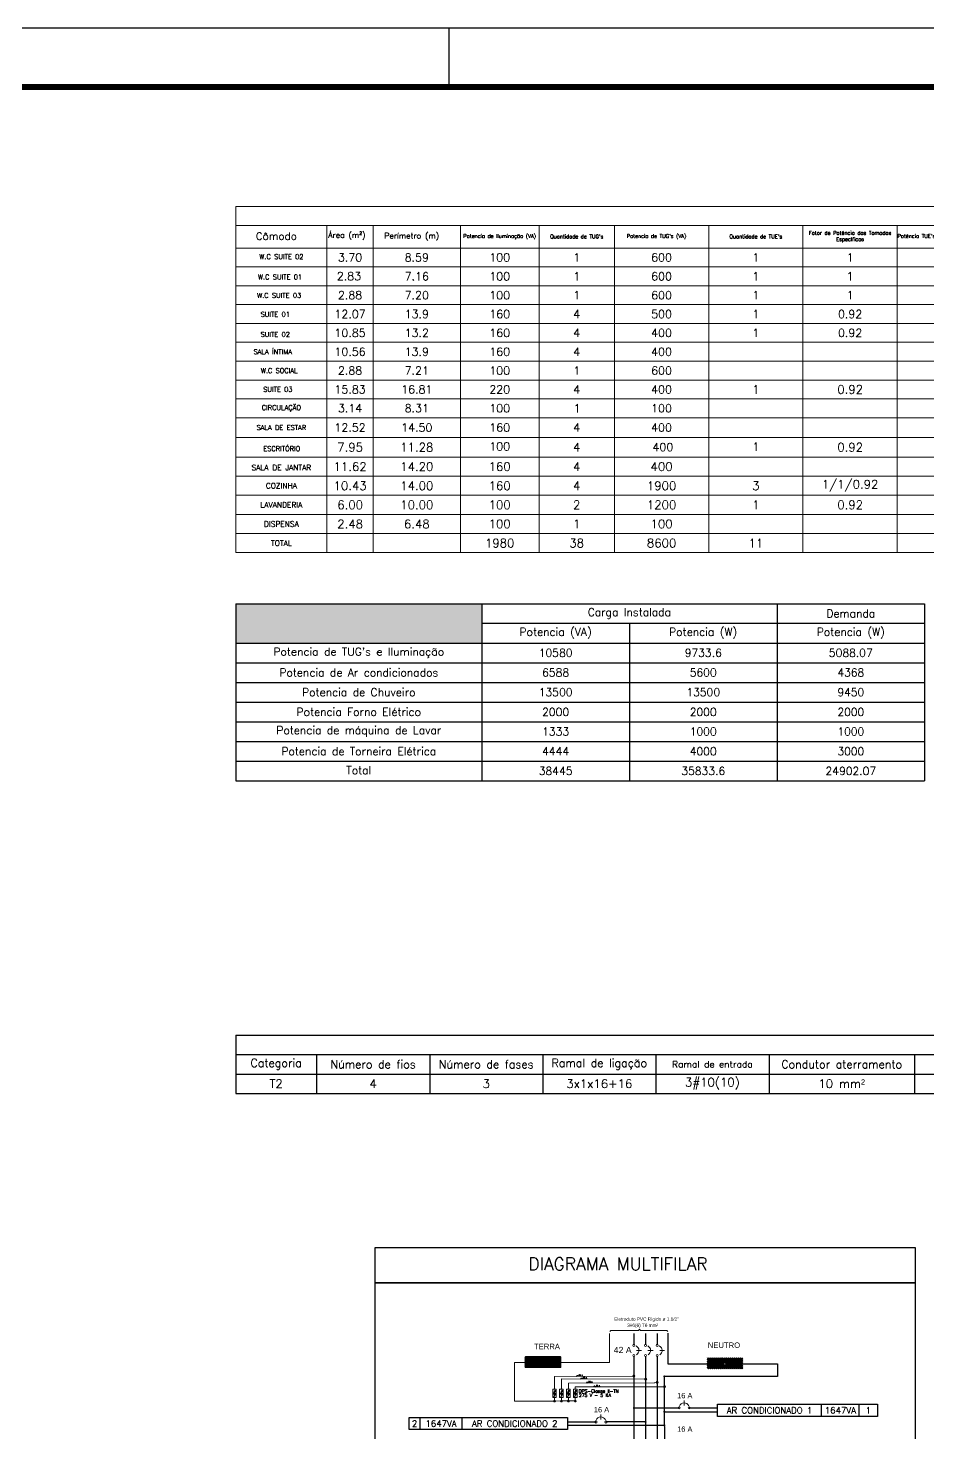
# Model space of a CAD drawing. Header units: metres. Extents: x 2012 to 4043, y 2396 to 4846.
# Drawn here: x 2066.09 to 2079.74, y 2412.63 to 2433.94 of the extents above; entities that cross this region are included whole.
import ezdxf

# ---------------------------------------------------------------- set-up
doc = ezdxf.new("R2010")
doc.units = ezdxf.units.M
doc.linetypes.add('CONTORNO_QUADRO_T', pattern=[0.35, 0.2, -0.15])
for name, color, linetype in [('ARQ-FOLHA', 7, 'Continuous'), ('ELE-TEXTO04', 4, 'CONTORNO_QUADRO_T'), ('PDF3_COTA', 7, 'Continuous'), ('PDF3_DI-Barramento Fase 1', 6, 'Continuous'), ('PDF3_DI-Barramento Fase 2', 6, 'Continuous'), ('PDF3_DI-Barramento Fase 3', 4, 'Continuous'), ('PDF3_DI-Disjuntor', 7, 'Continuous'), ('PDF3_DI-Textos do diagrama', 7, 'Continuous'), ('PDF3_DIAGRAMA', 7, 'Continuous'), ('PDF3_eletrodutos', 3, 'Continuous'), ('PDF3_Text', 7, 'Continuous'), ('VISTA FRONTAL', 7, 'Continuous')]:
    doc.layers.add(name, color=color, linetype=linetype)
doc.layers.add('LINE0.1', color=1, linetype='Continuous', lineweight=0)
doc.layers.add('PDF3_DI-Linhas do diagrama', color=7, linetype='Continuous', true_color=0xdcdcdc)
doc.styles.add('N', font='romand.shx', dxfattribs={"height": 0.13})
doc.styles.add('PDF Arial', font='arial.ttf')
doc.styles.get("Standard").update_dxf_attribs({"font": 'arial.ttf'})

# ---------------------------------------------------------------- blocks, each defined once
blk = doc.blocks.new('FOLHA A2')
at = {"layer": 'ARQ-FOLHA'}
for p, q in [((594, 0), (0, 0)), ((224, -10), (224, 0))]:
    blk.add_line(p, q, dxfattribs=at)
at = {"layer": 'ARQ-FOLHA', "const_width": 1}
blk.add_lwpolyline([(25, -410), (584, -410), (584, -10), (25, -10), (25, -410)], dxfattribs=at)

msp = doc.modelspace()

# ---------------------------------------------------------------- hatches: boundary and pattern name
at = {"true_color": 0x000000}
h = msp.add_hatch(color=18, dxfattribs=at)
h.dxf.hatch_style = 1
h.paths.add_polyline_path([(2072.968, 2424.614), (2072.968, 2425.211), (2069.236, 2425.211), (2069.236, 2424.614)])

# ---------------------------------------------------------------- linework, layer by layer
for p, q in [((2069.236, 2425.211), (2079.686, 2425.211)), ((2069.236, 2425.211), (2069.236, 2422.524)), ((2072.968, 2425.211), (2072.968, 2422.524)), ((2077.447, 2425.211), (2077.447, 2422.524)), ((2079.686, 2425.211), (2079.686, 2422.524)), ((2072.968, 2424.913), (2079.686, 2424.913)), ((2075.207, 2424.913), (2075.207, 2422.524)), ((2069.236, 2424.614), (2079.686, 2424.614)), ((2069.236, 2424.316), (2079.686, 2424.316)), ((2069.236, 2424.017), (2079.686, 2424.017)), ((2069.236, 2423.718), (2079.686, 2423.718)), ((2069.236, 2423.42), (2079.686, 2423.42)), ((2069.236, 2423.121), (2079.686, 2423.121)), ((2069.236, 2422.823), (2079.686, 2422.823)), ((2069.236, 2422.524), (2079.686, 2422.524)), ((2069.236, 2418.664), (2092.521, 2418.664)), ((2069.236, 2418.664), (2069.236, 2417.782)), ((2069.236, 2418.37), (2092.521, 2418.37)), ((2070.462, 2418.37), (2070.462, 2417.782)), ((2072.178, 2418.37), (2072.178, 2417.782)), ((2073.893, 2418.37), (2073.893, 2417.782)), ((2075.609, 2418.37), (2075.609, 2417.782)), ((2077.325, 2418.37), (2077.325, 2417.782)), ((2079.531, 2418.37), (2079.531, 2417.782)), ((2069.236, 2418.076), (2092.521, 2418.076)), ((2069.236, 2417.782), (2092.521, 2417.782))]:
    msp.add_line(p, q)
at = {"layer": 'LINE0.1', "color": 7, "linetype": 'Continuous'}
for p, q in [((2069.236, 2431.236), (2095.191, 2431.236)), ((2069.236, 2431.236), (2069.236, 2425.985)), ((2069.236, 2430.95), (2095.191, 2430.95)), ((2070.619, 2430.95), (2070.619, 2425.985)), ((2071.32, 2430.95), (2071.32, 2425.985)), ((2072.644, 2430.95), (2072.644, 2425.985)), ((2073.836, 2430.95), (2073.836, 2425.985)), ((2074.98, 2430.95), (2074.98, 2425.985)), ((2076.41, 2430.95), (2076.41, 2425.985)), ((2077.84, 2430.95), (2077.84, 2425.985)), ((2079.27, 2430.95), (2079.27, 2425.985)), ((2069.236, 2430.606), (2095.191, 2430.606)), ((2069.236, 2430.32), (2095.191, 2430.32)), ((2069.236, 2430.034), (2095.191, 2430.034)), ((2069.236, 2429.748), (2095.191, 2429.748)), ((2069.236, 2429.462), (2095.191, 2429.462)), ((2069.236, 2429.176), (2095.191, 2429.176)), ((2069.236, 2428.89), (2095.191, 2428.89)), ((2069.236, 2428.604), (2095.191, 2428.604)), ((2069.236, 2428.318), (2095.191, 2428.318)), ((2069.236, 2428.032), (2095.191, 2428.032)), ((2069.236, 2427.734), (2095.191, 2427.734)), ((2069.236, 2427.435), (2095.191, 2427.435)), ((2069.236, 2427.145), (2095.191, 2427.145)), ((2069.236, 2426.855), (2095.191, 2426.855)), ((2069.236, 2426.565), (2095.191, 2426.565)), ((2069.236, 2426.275), (2095.191, 2426.275)), ((2069.236, 2425.985), (2095.191, 2425.985))]:
    msp.add_line(p, q, dxfattribs=at)
at = {"layer": 'PDF3_COTA', "lineweight": 25}
for points in [[(2075.284, 2413.011), (2075.962, 2413.011)], [(2075.735, 2412.952), (2076.546, 2412.952)], [(2076.116, 2413.011), (2076.546, 2413.011)], [(2078.12, 2412.882), (2078.12, 2413.065)], [(2078.695, 2412.882), (2078.695, 2413.065)], [(2072.032, 2412.681), (2072.032, 2412.865)], [(2072.669, 2412.681), (2072.669, 2412.865)], [(2074.268, 2412.797), (2074.7, 2412.797)], [(2075.735, 2412.745), (2074.268, 2412.745)], [(2075.452, 2412.797), (2074.85, 2412.797)]]:
    msp.add_lwpolyline(points, dxfattribs=at)
for points in [[(2076.546, 2412.882), (2076.546, 2413.065), (2078.969, 2413.065), (2078.969, 2412.882), (2076.714, 2412.882)], [(2071.864, 2412.681), (2071.864, 2412.865), (2074.268, 2412.865), (2074.268, 2412.681)]]:
    msp.add_lwpolyline(points, close=True, dxfattribs=at)
at = {"layer": 'PDF3_DI-Barramento Fase 1', "lineweight": 30}
for points in [[(2075.276, 2414.139), (2075.276, 2413.973)], [(2075.452, 2414.139), (2075.452, 2413.973)], [(2075.628, 2414.139), (2075.628, 2413.973)], [(2075.276, 2413.79), (2075.276, 2408.867), (2075.276, 2408.468)]]:
    msp.add_lwpolyline(points, dxfattribs=at)
at = {"layer": 'PDF3_DI-Barramento Fase 2', "lineweight": 30}
msp.add_lwpolyline([(2075.452, 2413.79), (2075.452, 2408.867), (2075.452, 2408.472)], dxfattribs=at)
at = {"layer": 'PDF3_DI-Barramento Fase 3', "lineweight": 30}
for points in [[(2075.792, 2414.146), (2075.792, 2413.679), (2076.652, 2413.679)], [(2076.663, 2413.679), (2077.454, 2413.681), (2077.454, 2413.489), (2075.827, 2413.489)], [(2076.239, 2413.489), (2075.737, 2413.489), (2075.739, 2411.973), (2075.739, 2408.867), (2075.739, 2408.487)]]:
    msp.add_lwpolyline(points, dxfattribs=at)
at = {"layer": 'PDF3_DI-Barramento Fase 3', "color": 6, "lineweight": 30}
msp.add_lwpolyline([(2075.628, 2413.79), (2075.628, 2408.867), (2075.628, 2408.485)], dxfattribs=at)
at = {"layer": 'PDF3_DI-Disjuntor', "transparency": 33554559}
for points in [[(2074.055, 2413.231), (2074.084, 2413.221), (2074.05, 2413.221)], [(2074.071, 2413.274), (2074.068, 2413.231), (2074.055, 2413.231)], [(2074.09, 2413.231), (2074.055, 2413.231), (2074.084, 2413.221)], [(2074.074, 2413.221), (2074.084, 2413.221), (2074.059, 2413.181)], [(2074.089, 2413.274), (2074.071, 2413.274), (2074.068, 2413.231)], [(2074.074, 2413.28), (2074.089, 2413.274), (2074.071, 2413.274)], [(2074.159, 2413.231), (2074.19, 2413.221), (2074.156, 2413.221)], [(2074.177, 2413.274), (2074.174, 2413.231), (2074.159, 2413.231)], [(2074.196, 2413.231), (2074.159, 2413.231), (2074.19, 2413.221)], [(2074.18, 2413.221), (2074.19, 2413.221), (2074.165, 2413.181)], [(2074.195, 2413.274), (2074.177, 2413.274), (2074.174, 2413.231)], [(2074.18, 2413.28), (2074.195, 2413.274), (2074.177, 2413.274)], [(2074.265, 2413.231), (2074.296, 2413.221), (2074.26, 2413.221)], [(2074.283, 2413.274), (2074.278, 2413.231), (2074.265, 2413.231)], [(2074.302, 2413.231), (2074.265, 2413.231), (2074.296, 2413.221)], [(2074.284, 2413.221), (2074.296, 2413.221), (2074.27, 2413.181)], [(2074.299, 2413.274), (2074.283, 2413.274), (2074.278, 2413.231)], [(2074.284, 2413.28), (2074.299, 2413.274), (2074.283, 2413.274)], [(2074.371, 2413.231), (2074.4, 2413.221), (2074.366, 2413.221)], [(2074.387, 2413.274), (2074.384, 2413.231), (2074.371, 2413.231)], [(2074.407, 2413.231), (2074.371, 2413.231), (2074.4, 2413.221)], [(2074.39, 2413.221), (2074.4, 2413.221), (2074.376, 2413.181)], [(2074.405, 2413.274), (2074.387, 2413.274), (2074.384, 2413.231)], [(2074.39, 2413.28), (2074.405, 2413.274), (2074.387, 2413.274)]]:
    msp.add_solid(points, dxfattribs=at)
at = {"layer": 'PDF3_DI-Linhas do diagrama', "lineweight": 20}
for centre in [(2075.276, 2413.494), (2075.454, 2413.447), (2075.63, 2413.398), (2075.739, 2413.333)]:
    msp.add_circle(centre, 0.0155, dxfattribs=at)
at = {"layer": 'PDF3_DI-Linhas do diagrama', "transparency": 33554559}
for points in [[(2075.266, 2413.502), (2075.276, 2413.494), (2075.263, 2413.494)], [(2075.263, 2413.494), (2075.266, 2413.485), (2075.276, 2413.494)], [(2075.276, 2413.507), (2075.266, 2413.502), (2075.276, 2413.494)], [(2075.266, 2413.485), (2075.276, 2413.494), (2075.276, 2413.481)], [(2075.276, 2413.494), (2075.284, 2413.502), (2075.276, 2413.507)], [(2075.289, 2413.494), (2075.276, 2413.494), (2075.284, 2413.502)], [(2075.276, 2413.494), (2075.276, 2413.481), (2075.284, 2413.485)], [(2075.284, 2413.485), (2075.289, 2413.494), (2075.276, 2413.494)], [(2075.442, 2413.454), (2075.452, 2413.446), (2075.439, 2413.446)], [(2075.439, 2413.446), (2075.442, 2413.437), (2075.452, 2413.446)], [(2075.452, 2413.458), (2075.442, 2413.454), (2075.452, 2413.446)], [(2075.442, 2413.437), (2075.452, 2413.446), (2075.452, 2413.433)], [(2075.452, 2413.446), (2075.46, 2413.454), (2075.452, 2413.458)], [(2075.463, 2413.446), (2075.452, 2413.446), (2075.46, 2413.454)], [(2075.452, 2413.446), (2075.452, 2413.433), (2075.46, 2413.437)], [(2075.46, 2413.437), (2075.463, 2413.446), (2075.452, 2413.446)], [(2075.621, 2413.407), (2075.631, 2413.399), (2075.618, 2413.399)], [(2075.618, 2413.399), (2075.621, 2413.389), (2075.631, 2413.399)], [(2075.631, 2413.41), (2075.621, 2413.407), (2075.631, 2413.399)], [(2075.621, 2413.389), (2075.631, 2413.399), (2075.631, 2413.386)], [(2075.631, 2413.399), (2075.639, 2413.407), (2075.631, 2413.41)], [(2075.642, 2413.399), (2075.631, 2413.399), (2075.639, 2413.407)], [(2075.631, 2413.399), (2075.631, 2413.386), (2075.639, 2413.389)], [(2075.639, 2413.389), (2075.642, 2413.399), (2075.631, 2413.399)], [(2075.73, 2413.342), (2075.74, 2413.332), (2075.727, 2413.332)], [(2075.727, 2413.332), (2075.73, 2413.324), (2075.74, 2413.332)], [(2075.74, 2413.345), (2075.73, 2413.342), (2075.74, 2413.332)], [(2075.73, 2413.324), (2075.74, 2413.332), (2075.74, 2413.319)], [(2075.74, 2413.332), (2075.748, 2413.342), (2075.74, 2413.345)], [(2075.752, 2413.332), (2075.74, 2413.332), (2075.748, 2413.342)], [(2075.74, 2413.332), (2075.74, 2413.319), (2075.748, 2413.324)], [(2075.748, 2413.324), (2075.752, 2413.332), (2075.74, 2413.332)], [(2075.276, 2413.011), (2075.263, 2413.018), (2075.261, 2413.011)], [(2075.261, 2413.011), (2075.263, 2413.003), (2075.276, 2413.011)], [(2075.267, 2413.024), (2075.276, 2413.011), (2075.263, 2413.018)], [(2075.263, 2413.003), (2075.276, 2413.011), (2075.267, 2412.996)], [(2075.276, 2413.026), (2075.267, 2413.024), (2075.276, 2413.011)], [(2075.276, 2413.011), (2075.267, 2412.996), (2075.276, 2412.995)], [(2075.276, 2413.011), (2075.284, 2413.024), (2075.276, 2413.026)], [(2075.289, 2413.018), (2075.276, 2413.011), (2075.284, 2413.024)], [(2075.29, 2413.011), (2075.289, 2413.018), (2075.276, 2413.011)], [(2075.276, 2412.995), (2075.284, 2412.996), (2075.276, 2413.011)], [(2075.284, 2412.996), (2075.276, 2413.011), (2075.289, 2413.003)], [(2075.276, 2413.011), (2075.289, 2413.003), (2075.29, 2413.011)], [(2075.737, 2412.952), (2075.724, 2412.961), (2075.722, 2412.952)], [(2075.722, 2412.952), (2075.724, 2412.944), (2075.737, 2412.952)], [(2075.73, 2412.965), (2075.737, 2412.952), (2075.724, 2412.961)], [(2075.724, 2412.944), (2075.737, 2412.952), (2075.73, 2412.939)], [(2075.737, 2412.967), (2075.73, 2412.965), (2075.737, 2412.952)], [(2075.737, 2412.952), (2075.73, 2412.939), (2075.737, 2412.938)], [(2075.737, 2412.952), (2075.745, 2412.965), (2075.737, 2412.967)], [(2075.752, 2412.961), (2075.737, 2412.952), (2075.745, 2412.965)], [(2075.753, 2412.952), (2075.752, 2412.961), (2075.737, 2412.952)], [(2075.737, 2412.938), (2075.745, 2412.939), (2075.737, 2412.952)], [(2075.745, 2412.939), (2075.737, 2412.952), (2075.752, 2412.944)], [(2075.737, 2412.952), (2075.752, 2412.944), (2075.753, 2412.952)], [(2075.452, 2412.797), (2075.439, 2412.806), (2075.437, 2412.797)], [(2075.437, 2412.797), (2075.439, 2412.789), (2075.452, 2412.797)], [(2075.445, 2412.811), (2075.452, 2412.797), (2075.439, 2412.806)], [(2075.439, 2412.789), (2075.452, 2412.797), (2075.445, 2412.784)], [(2075.452, 2412.812), (2075.445, 2412.811), (2075.452, 2412.797)], [(2075.452, 2412.797), (2075.445, 2412.784), (2075.452, 2412.783)], [(2075.452, 2412.797), (2075.46, 2412.811), (2075.452, 2412.812)], [(2075.465, 2412.806), (2075.452, 2412.797), (2075.46, 2412.811)], [(2075.468, 2412.797), (2075.465, 2412.806), (2075.452, 2412.797)], [(2075.452, 2412.783), (2075.46, 2412.784), (2075.452, 2412.797)], [(2075.46, 2412.784), (2075.452, 2412.797), (2075.465, 2412.789)], [(2075.452, 2412.797), (2075.465, 2412.789), (2075.468, 2412.797)], [(2075.739, 2412.745), (2075.726, 2412.753), (2075.724, 2412.745)], [(2075.724, 2412.745), (2075.726, 2412.737), (2075.739, 2412.745)], [(2075.73, 2412.758), (2075.739, 2412.745), (2075.726, 2412.753)], [(2075.726, 2412.737), (2075.739, 2412.745), (2075.73, 2412.732)], [(2075.739, 2412.76), (2075.73, 2412.758), (2075.739, 2412.745)], [(2075.739, 2412.745), (2075.73, 2412.732), (2075.739, 2412.731)], [(2075.739, 2412.745), (2075.747, 2412.758), (2075.739, 2412.76)], [(2075.752, 2412.753), (2075.739, 2412.745), (2075.747, 2412.758)], [(2075.753, 2412.745), (2075.752, 2412.753), (2075.739, 2412.745)], [(2075.739, 2412.731), (2075.747, 2412.732), (2075.739, 2412.745)], [(2075.747, 2412.732), (2075.739, 2412.745), (2075.752, 2412.737)], [(2075.739, 2412.745), (2075.752, 2412.737), (2075.753, 2412.745)]]:
    msp.add_solid(points, dxfattribs=at)
at = {"layer": 'PDF3_DI-Textos do diagrama', "lineweight": 20}
msp.add_lwpolyline([(2074.912, 2414.17), (2074.928, 2414.186), (2075.346, 2414.186), (2075.36, 2414.203), (2075.377, 2414.186), (2075.773, 2414.186), (2075.789, 2414.17)], dxfattribs=at)
for points in [[(2074.089, 2413.274), (2074.068, 2413.231), (2074.09, 2413.231), (2074.059, 2413.181), (2074.074, 2413.221), (2074.05, 2413.221), (2074.074, 2413.28)], [(2074.195, 2413.274), (2074.174, 2413.231), (2074.196, 2413.231), (2074.165, 2413.181), (2074.18, 2413.221), (2074.156, 2413.221), (2074.18, 2413.28)], [(2074.299, 2413.274), (2074.278, 2413.231), (2074.302, 2413.231), (2074.27, 2413.181), (2074.284, 2413.221), (2074.26, 2413.221), (2074.284, 2413.28)], [(2074.405, 2413.274), (2074.384, 2413.231), (2074.407, 2413.231), (2074.376, 2413.181), (2074.39, 2413.221), (2074.366, 2413.221), (2074.39, 2413.28)]]:
    msp.add_lwpolyline(points, close=True, dxfattribs=at)
at = {"layer": 'PDF3_DIAGRAMA', "color": 1, "lineweight": 5}
for points in [[(2075.313, 2413.882), (2075.39, 2413.882)], [(2075.489, 2413.882), (2075.566, 2413.882)], [(2075.667, 2413.882), (2075.742, 2413.882)], [(2074.418, 2413.496), (2074.418, 2413.508)], [(2074.479, 2413.456), (2074.479, 2413.468)], [(2074.569, 2413.394), (2074.569, 2413.406)], [(2074.679, 2413.336), (2074.679, 2413.348)], [(2076.037, 2413.048), (2076.037, 2413.124)], [(2074.774, 2412.834), (2074.774, 2412.911)]]:
    msp.add_lwpolyline(points, dxfattribs=at)
at = {"layer": 'PDF3_DIAGRAMA', "lineweight": 5}
for points in [[(2075.29, 2413.494), (2074.071, 2413.489), (2074.071, 2413.293)], [(2075.465, 2413.445), (2074.177, 2413.45), (2074.177, 2413.293)], [(2075.592, 2413.393), (2074.281, 2413.388), (2074.281, 2413.293)], [(2075.737, 2413.329), (2074.387, 2413.329), (2074.387, 2413.293)], [(2075.585, 2413.393), (2075.638, 2413.394)]]:
    msp.add_lwpolyline(points, dxfattribs=at)
at = {"layer": 'PDF3_DIAGRAMA', "color": 1, "lineweight": 5}
for points in [[(2074.045, 2413.293), (2074.097, 2413.293), (2074.097, 2413.168), (2074.045, 2413.168)], [(2074.149, 2413.293), (2074.203, 2413.293), (2074.203, 2413.168), (2074.149, 2413.168)], [(2074.255, 2413.293), (2074.307, 2413.293), (2074.307, 2413.168), (2074.255, 2413.168)], [(2074.361, 2413.293), (2074.413, 2413.293), (2074.413, 2413.168), (2074.361, 2413.168)]]:
    msp.add_lwpolyline(points, close=True, dxfattribs=at)
for centre, radius in [((2075.276, 2413.959), 0.0155), ((2075.453, 2413.959), 0.0155), ((2075.629, 2413.959), 0.0155), ((2075.276, 2413.806), 0.0155), ((2075.453, 2413.806), 0.0155), ((2075.629, 2413.806), 0.0155), ((2074.406, 2413.49), 0.00241), ((2074.43, 2413.49), 0.00241), ((2074.467, 2413.451), 0.00241), ((2074.491, 2413.451), 0.00241), ((2074.557, 2413.389), 0.00241), ((2074.581, 2413.389), 0.00241), ((2074.667, 2413.33), 0.00241), ((2074.691, 2413.33), 0.00241), ((2075.963, 2413.011), 0.0155), ((2076.114, 2413.011), 0.0155), ((2074.7, 2412.797), 0.0155), ((2074.852, 2412.797), 0.0155)]:
    msp.add_circle(centre, radius, dxfattribs=at)
for centre, radius, start, end in [((2075.276, 2413.882), 0.0758, 299.9965, 65.001), ((2075.453, 2413.882), 0.0758, 299.9965, 65.001), ((2075.629, 2413.882), 0.0758, 299.9965, 65.001), ((2074.418, 2413.49), 0.0118, 29.9965, 155.001), ((2074.479, 2413.451), 0.0118, 29.9965, 155.001), ((2074.569, 2413.389), 0.0118, 29.9965, 155.001), ((2074.679, 2413.33), 0.0118, 29.9965, 155.001), ((2076.038, 2413.011), 0.0758, 24.9999, 159.9994), ((2074.775, 2412.797), 0.0758, 24.9999, 159.9994)]:
    msp.add_arc(centre, radius, start, end, dxfattribs=at)
at = {"layer": 'PDF3_eletrodutos', "lineweight": 9}
for points in [[(2073.895, 2413.697), (2074.907, 2413.697), (2074.907, 2414.139)], [(2073.623, 2413.769), (2073.642, 2413.787)], [(2073.623, 2413.738), (2073.671, 2413.787)], [(2073.623, 2413.709), (2073.701, 2413.787)], [(2073.623, 2413.679), (2073.732, 2413.787)], [(2073.623, 2413.648), (2073.761, 2413.787)], [(2073.623, 2413.759), (2073.652, 2413.787)], [(2073.623, 2413.728), (2073.681, 2413.787)], [(2073.623, 2413.699), (2073.711, 2413.787)], [(2073.623, 2413.67), (2073.742, 2413.787)], [(2073.623, 2413.639), (2073.771, 2413.787)], [(2073.627, 2413.622), (2073.79, 2413.787)], [(2073.636, 2413.622), (2073.8, 2413.787)], [(2073.655, 2413.622), (2073.821, 2413.787)], [(2073.665, 2413.622), (2073.831, 2413.787)], [(2073.685, 2413.622), (2073.851, 2413.787)], [(2073.696, 2413.622), (2073.861, 2413.787)], [(2073.715, 2413.622), (2073.88, 2413.787)], [(2073.725, 2413.622), (2073.89, 2413.787)], [(2073.745, 2413.622), (2073.911, 2413.787)], [(2073.755, 2413.622), (2073.921, 2413.787)], [(2073.774, 2413.622), (2073.94, 2413.787)], [(2073.784, 2413.622), (2073.95, 2413.787)], [(2073.834, 2413.622), (2073.909, 2413.697), (2074.001, 2413.787)], [(2073.844, 2413.622), (2073.919, 2413.697), (2074.011, 2413.787)], [(2073.864, 2413.622), (2073.939, 2413.697), (2074.03, 2413.787)], [(2073.874, 2413.622), (2073.95, 2413.697), (2074.04, 2413.787)], [(2073.888, 2413.706), (2073.97, 2413.787)], [(2073.895, 2413.622), (2073.97, 2413.697), (2074.059, 2413.787)], [(2073.9, 2413.706), (2073.98, 2413.787)], [(2073.905, 2413.622), (2073.98, 2413.697), (2074.069, 2413.787)], [(2073.924, 2413.622), (2073.999, 2413.697), (2074.089, 2413.787)], [(2073.934, 2413.622), (2074.009, 2413.697), (2074.1, 2413.787)], [(2073.954, 2413.622), (2074.028, 2413.697), (2074.12, 2413.787)], [(2073.963, 2413.622), (2074.04, 2413.697), (2074.13, 2413.787)], [(2073.984, 2413.622), (2074.059, 2413.697), (2074.149, 2413.787)], [(2073.994, 2413.622), (2074.069, 2413.697), (2074.159, 2413.787)], [(2074.014, 2413.622), (2074.089, 2413.697), (2074.165, 2413.772)], [(2074.024, 2413.622), (2074.099, 2413.697), (2074.165, 2413.763)], [(2074.043, 2413.622), (2074.118, 2413.697), (2074.165, 2413.743)], [(2074.053, 2413.622), (2074.128, 2413.697), (2074.165, 2413.733)], [(2073.885, 2413.697), (2073.463, 2413.697), (2073.463, 2413.114), (2074.09, 2413.114)], [(2073.805, 2413.622), (2073.887, 2413.704)], [(2073.815, 2413.622), (2073.885, 2413.693)], [(2074.074, 2413.622), (2074.149, 2413.697), (2074.165, 2413.714)], [(2074.084, 2413.622), (2074.159, 2413.697), (2074.165, 2413.704)], [(2074.103, 2413.622), (2074.165, 2413.683)], [(2074.113, 2413.622), (2074.165, 2413.673)], [(2074.133, 2413.622), (2074.165, 2413.653)], [(2074.143, 2413.622), (2074.165, 2413.644)], [(2074.071, 2413.168), (2074.071, 2413.114)], [(2074.081, 2413.112), (2074.172, 2413.117), (2074.39, 2413.117)], [(2074.177, 2413.168), (2074.177, 2413.114)], [(2074.281, 2413.168), (2074.281, 2413.114)], [(2074.387, 2413.168), (2074.387, 2413.114)]]:
    msp.add_lwpolyline(points, dxfattribs=at)
for points in [[(2073.634, 2413.789), (2073.632, 2413.789), (2073.631, 2413.787), (2073.629, 2413.787), (2073.627, 2413.785), (2073.626, 2413.784), (2073.626, 2413.782), (2073.624, 2413.781), (2073.624, 2413.779), (2073.624, 2413.631), (2073.626, 2413.629), (2073.626, 2413.627), (2073.627, 2413.626), (2073.627, 2413.624), (2073.629, 2413.624), (2073.631, 2413.622), (2073.632, 2413.622), (2073.634, 2413.622), (2074.157, 2413.622), (2074.159, 2413.622), (2074.161, 2413.622), (2074.162, 2413.624), (2074.164, 2413.624), (2074.164, 2413.626), (2074.165, 2413.627), (2074.165, 2413.629), (2074.167, 2413.631), (2074.167, 2413.779), (2074.165, 2413.781), (2074.165, 2413.782), (2074.165, 2413.784), (2074.164, 2413.785), (2074.162, 2413.787), (2074.161, 2413.787), (2074.159, 2413.789), (2074.157, 2413.789)], [(2074.084, 2413.114), (2074.084, 2413.112), (2074.082, 2413.109), (2074.081, 2413.107), (2074.081, 2413.106), (2074.077, 2413.104), (2074.076, 2413.102), (2074.074, 2413.102), (2074.071, 2413.101), (2074.069, 2413.102), (2074.066, 2413.102), (2074.064, 2413.102), (2074.063, 2413.104), (2074.061, 2413.106), (2074.059, 2413.109), (2074.059, 2413.111), (2074.058, 2413.112), (2074.058, 2413.115), (2074.059, 2413.117), (2074.059, 2413.12), (2074.061, 2413.122), (2074.063, 2413.124), (2074.064, 2413.125), (2074.066, 2413.127), (2074.069, 2413.127), (2074.071, 2413.127), (2074.074, 2413.127), (2074.076, 2413.125), (2074.077, 2413.125), (2074.081, 2413.124), (2074.081, 2413.12), (2074.082, 2413.119), (2074.084, 2413.117), (2074.084, 2413.114), (2074.084, 2413.117), (2074.082, 2413.119), (2074.081, 2413.12), (2074.081, 2413.124), (2074.077, 2413.125), (2074.076, 2413.125), (2074.074, 2413.127), (2074.071, 2413.127), (2074.069, 2413.127), (2074.066, 2413.127), (2074.064, 2413.125), (2074.063, 2413.124), (2074.061, 2413.122), (2074.059, 2413.12), (2074.059, 2413.117), (2074.058, 2413.115), (2074.058, 2413.112), (2074.059, 2413.111), (2074.059, 2413.109), (2074.061, 2413.106), (2074.063, 2413.104), (2074.064, 2413.102), (2074.066, 2413.102), (2074.069, 2413.102), (2074.071, 2413.101), (2074.074, 2413.102), (2074.076, 2413.102), (2074.077, 2413.104), (2074.081, 2413.106), (2074.081, 2413.107), (2074.082, 2413.109), (2074.084, 2413.112)], [(2074.188, 2413.114), (2074.188, 2413.112), (2074.188, 2413.109), (2074.187, 2413.107), (2074.185, 2413.106), (2074.183, 2413.104), (2074.182, 2413.102), (2074.178, 2413.102), (2074.177, 2413.101), (2074.175, 2413.102), (2074.172, 2413.102), (2074.17, 2413.102), (2074.169, 2413.104), (2074.167, 2413.106), (2074.165, 2413.109), (2074.164, 2413.111), (2074.164, 2413.112), (2074.164, 2413.115), (2074.164, 2413.117), (2074.165, 2413.12), (2074.167, 2413.122), (2074.169, 2413.124), (2074.17, 2413.125), (2074.172, 2413.127), (2074.175, 2413.127), (2074.177, 2413.127), (2074.178, 2413.127), (2074.182, 2413.125), (2074.183, 2413.125), (2074.185, 2413.124), (2074.187, 2413.12), (2074.188, 2413.119), (2074.188, 2413.117), (2074.188, 2413.114), (2074.188, 2413.117), (2074.188, 2413.119), (2074.187, 2413.12), (2074.185, 2413.124), (2074.183, 2413.125), (2074.182, 2413.125), (2074.178, 2413.127), (2074.177, 2413.127), (2074.175, 2413.127), (2074.172, 2413.127), (2074.17, 2413.125), (2074.169, 2413.124), (2074.167, 2413.122), (2074.165, 2413.12), (2074.164, 2413.117), (2074.164, 2413.115), (2074.164, 2413.112), (2074.164, 2413.111), (2074.165, 2413.109), (2074.167, 2413.106), (2074.169, 2413.104), (2074.17, 2413.102), (2074.172, 2413.102), (2074.175, 2413.102), (2074.177, 2413.101), (2074.178, 2413.102), (2074.182, 2413.102), (2074.183, 2413.104), (2074.185, 2413.106), (2074.187, 2413.107), (2074.188, 2413.109), (2074.188, 2413.112)], [(2074.294, 2413.114), (2074.294, 2413.112), (2074.293, 2413.109), (2074.293, 2413.107), (2074.291, 2413.106), (2074.289, 2413.104), (2074.286, 2413.102), (2074.284, 2413.102), (2074.283, 2413.101), (2074.28, 2413.102), (2074.278, 2413.102), (2074.275, 2413.102), (2074.273, 2413.104), (2074.271, 2413.106), (2074.27, 2413.109), (2074.27, 2413.111), (2074.27, 2413.112), (2074.27, 2413.115), (2074.27, 2413.117), (2074.27, 2413.12), (2074.271, 2413.122), (2074.273, 2413.124), (2074.275, 2413.125), (2074.278, 2413.127), (2074.28, 2413.127), (2074.283, 2413.127), (2074.284, 2413.127), (2074.286, 2413.125), (2074.289, 2413.125), (2074.291, 2413.124), (2074.293, 2413.12), (2074.293, 2413.119), (2074.294, 2413.117), (2074.294, 2413.114), (2074.294, 2413.117), (2074.293, 2413.119), (2074.293, 2413.12), (2074.291, 2413.124), (2074.289, 2413.125), (2074.286, 2413.125), (2074.284, 2413.127), (2074.283, 2413.127), (2074.28, 2413.127), (2074.278, 2413.127), (2074.275, 2413.125), (2074.273, 2413.124), (2074.271, 2413.122), (2074.27, 2413.12), (2074.27, 2413.117), (2074.27, 2413.115), (2074.27, 2413.112), (2074.27, 2413.111), (2074.27, 2413.109), (2074.271, 2413.106), (2074.273, 2413.104), (2074.275, 2413.102), (2074.278, 2413.102), (2074.28, 2413.102), (2074.283, 2413.101), (2074.284, 2413.102), (2074.286, 2413.102), (2074.289, 2413.104), (2074.291, 2413.106), (2074.293, 2413.107), (2074.293, 2413.109), (2074.294, 2413.112)], [(2074.4, 2413.114), (2074.4, 2413.112), (2074.399, 2413.109), (2074.397, 2413.107), (2074.397, 2413.106), (2074.394, 2413.104), (2074.392, 2413.102), (2074.39, 2413.102), (2074.387, 2413.101), (2074.386, 2413.102), (2074.382, 2413.102), (2074.381, 2413.102), (2074.379, 2413.104), (2074.377, 2413.106), (2074.376, 2413.109), (2074.374, 2413.111), (2074.374, 2413.112), (2074.374, 2413.115), (2074.374, 2413.117), (2074.376, 2413.12), (2074.377, 2413.122), (2074.379, 2413.124), (2074.381, 2413.125), (2074.382, 2413.127), (2074.386, 2413.127), (2074.387, 2413.127), (2074.39, 2413.127), (2074.392, 2413.125), (2074.394, 2413.125), (2074.397, 2413.124), (2074.397, 2413.12), (2074.399, 2413.119), (2074.4, 2413.117), (2074.4, 2413.114), (2074.4, 2413.117), (2074.399, 2413.119), (2074.397, 2413.12), (2074.397, 2413.124), (2074.394, 2413.125), (2074.392, 2413.125), (2074.39, 2413.127), (2074.387, 2413.127), (2074.386, 2413.127), (2074.382, 2413.127), (2074.381, 2413.125), (2074.379, 2413.124), (2074.377, 2413.122), (2074.376, 2413.12), (2074.374, 2413.117), (2074.374, 2413.115), (2074.374, 2413.112), (2074.374, 2413.111), (2074.376, 2413.109), (2074.377, 2413.106), (2074.379, 2413.104), (2074.381, 2413.102), (2074.382, 2413.102), (2074.386, 2413.102), (2074.387, 2413.101), (2074.39, 2413.102), (2074.392, 2413.102), (2074.394, 2413.104), (2074.397, 2413.106), (2074.397, 2413.107), (2074.399, 2413.109), (2074.4, 2413.112)]]:
    msp.add_lwpolyline(points, close=True, dxfattribs=at)
at = {"layer": 'PDF3_eletrodutos', "color": 4, "lineweight": 9}
for points in [[(2076.386, 2413.743), (2076.414, 2413.771)], [(2076.386, 2413.712), (2076.443, 2413.771)], [(2076.386, 2413.683), (2076.474, 2413.771)], [(2076.386, 2413.653), (2076.412, 2413.679), (2076.503, 2413.771)], [(2076.386, 2413.624), (2076.443, 2413.679), (2076.533, 2413.771)], [(2076.386, 2413.763), (2076.394, 2413.771)], [(2076.386, 2413.733), (2076.423, 2413.771)], [(2076.386, 2413.702), (2076.453, 2413.771)], [(2076.386, 2413.673), (2076.392, 2413.679), (2076.484, 2413.771)], [(2076.386, 2413.644), (2076.423, 2413.679), (2076.513, 2413.771)], [(2076.386, 2413.613), (2076.453, 2413.679), (2076.542, 2413.771)], [(2076.397, 2413.604), (2076.472, 2413.679), (2076.562, 2413.771)], [(2076.407, 2413.604), (2076.482, 2413.679), (2076.573, 2413.771)], [(2076.427, 2413.604), (2076.502, 2413.679), (2076.593, 2413.771)], [(2076.436, 2413.604), (2076.513, 2413.679), (2076.603, 2413.771)], [(2076.458, 2413.604), (2076.533, 2413.679), (2076.622, 2413.771)], [(2076.467, 2413.604), (2076.542, 2413.679), (2076.632, 2413.771)], [(2076.487, 2413.604), (2076.562, 2413.679), (2076.652, 2413.771)], [(2076.497, 2413.604), (2076.572, 2413.679), (2076.663, 2413.771)], [(2076.516, 2413.604), (2076.591, 2413.679), (2076.683, 2413.771)], [(2076.526, 2413.604), (2076.601, 2413.679), (2076.692, 2413.771)], [(2076.547, 2413.604), (2076.622, 2413.679), (2076.712, 2413.771)], [(2076.557, 2413.604), (2076.632, 2413.679), (2076.722, 2413.771)], [(2076.606, 2413.604), (2076.772, 2413.771)], [(2076.616, 2413.604), (2076.782, 2413.771)], [(2076.637, 2413.604), (2076.802, 2413.771)], [(2076.647, 2413.604), (2076.811, 2413.771)], [(2076.66, 2413.688), (2076.741, 2413.771)], [(2076.663, 2413.681), (2076.753, 2413.771)], [(2076.666, 2413.604), (2076.831, 2413.771)], [(2076.676, 2413.604), (2076.841, 2413.771)], [(2076.696, 2413.604), (2076.862, 2413.771)], [(2076.705, 2413.604), (2076.872, 2413.771)], [(2076.727, 2413.604), (2076.891, 2413.771)], [(2076.736, 2413.604), (2076.901, 2413.771)], [(2076.756, 2413.604), (2076.921, 2413.771)], [(2076.766, 2413.604), (2076.927, 2413.766)], [(2076.785, 2413.604), (2076.927, 2413.746)], [(2076.795, 2413.604), (2076.927, 2413.737)], [(2076.577, 2413.604), (2076.645, 2413.673)], [(2076.586, 2413.604), (2076.652, 2413.67)], [(2076.816, 2413.604), (2076.927, 2413.717)], [(2076.826, 2413.604), (2076.927, 2413.707)], [(2076.846, 2413.604), (2076.927, 2413.688)], [(2076.855, 2413.604), (2076.927, 2413.678)], [(2076.875, 2413.604), (2076.927, 2413.657)], [(2076.885, 2413.604), (2076.927, 2413.647)], [(2076.904, 2413.604), (2076.927, 2413.627)], [(2076.916, 2413.604), (2076.927, 2413.618)], [(2076.231, 2413.489), (2075.73, 2413.489), (2076.231, 2413.489)], [(2075.827, 2413.489), (2075.737, 2413.489), (2076.239, 2413.489), (2075.737, 2413.489)]]:
    msp.add_lwpolyline(points, dxfattribs=at)
at = {"layer": 'PDF3_eletrodutos', "color": 4, "transparency": 33554559}
for points in [[(2075.737, 2413.489), (2075.724, 2413.497), (2075.722, 2413.489)], [(2075.737, 2413.489), (2075.724, 2413.497), (2075.722, 2413.489)], [(2075.737, 2413.489), (2075.724, 2413.497), (2075.722, 2413.489)], [(2075.722, 2413.489), (2075.724, 2413.482), (2075.737, 2413.489)], [(2075.722, 2413.489), (2075.724, 2413.482), (2075.737, 2413.489)], [(2075.722, 2413.489), (2075.724, 2413.482), (2075.737, 2413.489)], [(2075.73, 2413.502), (2075.737, 2413.489), (2075.724, 2413.497)], [(2075.73, 2413.502), (2075.737, 2413.489), (2075.724, 2413.497)], [(2075.73, 2413.502), (2075.737, 2413.489), (2075.724, 2413.497)], [(2075.724, 2413.482), (2075.737, 2413.489), (2075.73, 2413.476)], [(2075.724, 2413.482), (2075.737, 2413.489), (2075.73, 2413.476)], [(2075.724, 2413.482), (2075.737, 2413.489), (2075.73, 2413.476)], [(2075.737, 2413.505), (2075.73, 2413.502), (2075.737, 2413.489)], [(2075.737, 2413.505), (2075.73, 2413.502), (2075.737, 2413.489)], [(2075.737, 2413.505), (2075.73, 2413.502), (2075.737, 2413.489)], [(2075.737, 2413.489), (2075.73, 2413.476), (2075.737, 2413.474)], [(2075.737, 2413.489), (2075.73, 2413.476), (2075.737, 2413.474)], [(2075.737, 2413.489), (2075.73, 2413.476), (2075.737, 2413.474)], [(2075.737, 2413.489), (2075.745, 2413.502), (2075.737, 2413.505)], [(2075.737, 2413.489), (2075.745, 2413.502), (2075.737, 2413.505)], [(2075.737, 2413.489), (2075.745, 2413.502), (2075.737, 2413.505)], [(2075.75, 2413.497), (2075.737, 2413.489), (2075.745, 2413.502)], [(2075.75, 2413.497), (2075.737, 2413.489), (2075.745, 2413.502)], [(2075.75, 2413.497), (2075.737, 2413.489), (2075.745, 2413.502)], [(2075.753, 2413.489), (2075.75, 2413.497), (2075.737, 2413.489)], [(2075.753, 2413.489), (2075.75, 2413.497), (2075.737, 2413.489)], [(2075.753, 2413.489), (2075.75, 2413.497), (2075.737, 2413.489)], [(2075.737, 2413.474), (2075.745, 2413.476), (2075.737, 2413.489)], [(2075.745, 2413.476), (2075.737, 2413.489), (2075.75, 2413.482)], [(2075.737, 2413.489), (2075.75, 2413.482), (2075.753, 2413.489)], [(2075.737, 2413.474), (2075.745, 2413.476), (2075.737, 2413.489)], [(2075.745, 2413.476), (2075.737, 2413.489), (2075.75, 2413.482)], [(2075.737, 2413.489), (2075.75, 2413.482), (2075.753, 2413.489)], [(2075.737, 2413.474), (2075.745, 2413.476), (2075.737, 2413.489)], [(2075.745, 2413.476), (2075.737, 2413.489), (2075.75, 2413.482)], [(2075.737, 2413.489), (2075.75, 2413.482), (2075.753, 2413.489)]]:
    msp.add_solid(points, dxfattribs=at)
at = {"layer": 'PDF3_eletrodutos', "transparency": 33554559}
for points in [[(2074.061, 2413.124), (2074.071, 2413.114), (2074.058, 2413.114)], [(2074.058, 2413.114), (2074.061, 2413.106), (2074.071, 2413.114)], [(2074.071, 2413.127), (2074.061, 2413.124), (2074.071, 2413.114)], [(2074.061, 2413.106), (2074.071, 2413.114), (2074.071, 2413.101)], [(2074.071, 2413.114), (2074.079, 2413.124), (2074.071, 2413.127)], [(2074.084, 2413.114), (2074.071, 2413.114), (2074.079, 2413.124)], [(2074.071, 2413.114), (2074.071, 2413.101), (2074.079, 2413.106)], [(2074.079, 2413.106), (2074.084, 2413.114), (2074.071, 2413.114)], [(2074.167, 2413.124), (2074.177, 2413.114), (2074.164, 2413.114)], [(2074.164, 2413.114), (2074.167, 2413.106), (2074.177, 2413.114)], [(2074.177, 2413.127), (2074.167, 2413.124), (2074.177, 2413.114)], [(2074.167, 2413.106), (2074.177, 2413.114), (2074.177, 2413.101)], [(2074.177, 2413.114), (2074.185, 2413.124), (2074.177, 2413.127)], [(2074.188, 2413.114), (2074.177, 2413.114), (2074.185, 2413.124)], [(2074.177, 2413.114), (2074.177, 2413.101), (2074.185, 2413.106)], [(2074.185, 2413.106), (2074.188, 2413.114), (2074.177, 2413.114)], [(2074.273, 2413.124), (2074.281, 2413.114), (2074.27, 2413.114)], [(2074.27, 2413.114), (2074.273, 2413.106), (2074.281, 2413.114)], [(2074.281, 2413.127), (2074.273, 2413.124), (2074.281, 2413.114)], [(2074.273, 2413.106), (2074.281, 2413.114), (2074.281, 2413.101)], [(2074.281, 2413.114), (2074.291, 2413.124), (2074.281, 2413.127)], [(2074.294, 2413.114), (2074.281, 2413.114), (2074.291, 2413.124)], [(2074.281, 2413.114), (2074.281, 2413.101), (2074.291, 2413.106)], [(2074.291, 2413.106), (2074.294, 2413.114), (2074.281, 2413.114)], [(2074.377, 2413.124), (2074.387, 2413.114), (2074.374, 2413.114)], [(2074.374, 2413.114), (2074.377, 2413.106), (2074.387, 2413.114)], [(2074.387, 2413.127), (2074.377, 2413.124), (2074.387, 2413.114)], [(2074.377, 2413.106), (2074.387, 2413.114), (2074.387, 2413.101)], [(2074.387, 2413.114), (2074.395, 2413.124), (2074.387, 2413.127)], [(2074.4, 2413.114), (2074.387, 2413.114), (2074.395, 2413.124)], [(2074.387, 2413.114), (2074.387, 2413.101), (2074.395, 2413.106)], [(2074.395, 2413.106), (2074.4, 2413.114), (2074.387, 2413.114)]]:
    msp.add_solid(points, dxfattribs=at)
at = {"layer": 'VISTA FRONTAL', "color": 0, "ltscale": 0.25}
for points in [[(2079.544, 2414.906), (2071.352, 2414.906), (2071.352, 2415.446), (2079.544, 2415.446)], [(2079.544, 2407.16), (2071.352, 2407.16), (2071.352, 2414.906), (2079.544, 2414.906)]]:
    msp.add_lwpolyline(points, close=True, dxfattribs=at)

# ---------------------------------------------------------------- block references
at = {"layer": 'ARQ-FOLHA', "xscale": 0.08944633452801547, "yscale": 0.08944633452801547, "zscale": 0.08944633452801547}
msp.add_blockref('FOLHA A2', (2052.436, 2433.943), dxfattribs=at)

# ---------------------------------------------------------------- texts
at = {"style": 'N'}
for s, width, gutter_width, insert, char_height, attachment_point in [("Quantidade de TUE's", 1.43023, 0.286, (2077.125, 2430.778), 0.05721, 5), ('Fator de Potência das Tomadas Específicas', 1.43023, 0.286, (2078.555, 2430.778), 0.05721, 5), ("Potência TUE's Ar condicionado (VA)", 1.43023, 0.286, (2079.986, 2430.778), 0.05721, 5), ('1', 1.43023, 0.286, (2077.125, 2430.463), 0.123, 5), ('\\A1;1', 1.43023, 0.286, (2078.555, 2430.463), 0.1226, 5), ('1', 1.43023, 0.65, (2077.125, 2430.177), 0.13, 5), ('1', 1.43023, 0.65, (2078.555, 2430.177), 0.13, 5), ('1', 1.43023, 0.286, (2077.125, 2429.891), 0.123, 5), ('1', 1.43023, 0.286, (2078.555, 2429.891), 0.123, 5), ('4', 1.14419, 0.572, (2074.408, 2429.605), 0.123, 5), ('500', 1.43023, 0.429, (2075.695, 2429.605), 0.1226, 5), ('1', 1.43023, 0.286, (2077.125, 2429.605), 0.123, 5), ('0.92', 1.43023, 0.286, (2078.555, 2429.605), 0.1226, 5), ('4', 1.14419, 0.429, (2074.408, 2429.319), 0.123, 5), ('400', 1.43023, 0.429, (2075.695, 2429.319), 0.1226, 5), ('1', 1.43023, 0.286, (2077.125, 2429.319), 0.123, 5), ('0.92', 1.43023, 0.286, (2078.555, 2429.319), 0.1226, 5), ('4', 1.14419, 0.429, (2074.408, 2429.033), 0.123, 5), ('400', 1.43023, 0.429, (2075.695, 2429.033), 0.1226, 5), ('1', 1.14419, 0.286, (2074.408, 2428.747), 0.123, 5), ('600', 1.43023, 0.286, (2075.695, 2428.747), 0.1226, 5), ('4', 1.14419, 0.286, (2074.408, 2428.461), 0.123, 5), ('400', 1.43023, 0.286, (2075.695, 2428.461), 0.1226, 5), ('1', 1.43023, 0.65, (2077.125, 2428.461), 0.13, 5), ('0.92', 1.43023, 0.65, (2078.555, 2428.461), 0.13, 5), ('1', 1.13367, 0.286, (2074.413, 2428.175), 0.123, 5), ('100', 1.43023, 0.286, (2075.695, 2428.175), 0.1226, 5), ('SALA DE ESTAR', 1.38274, 0.597, (2069.928, 2427.883), 0.07353, 5), ('12.52', 0.70129, 0.597, (2070.97, 2427.883), 0.1226, 5), ('14.50', 1.3232, 0.597, (2071.982, 2427.883), 0.1226, 5), ('160', 1.192, 0.597, (2073.24, 2427.883), 0.1226, 5), ('4', 1.14419, 0.597, (2074.408, 2427.883), 0.123, 5), ('400', 1.43023, 0.597, (2075.695, 2427.883), 0.1226, 5), ('ESCRITÓRIO', 1.38274, 0.746, (2069.934, 2427.562), 0.0735, 5), ('7.95', 0.70129, 1, (2070.97, 2427.584), 0.13, 5), ('11.28', 1.3232, 0.65, (2071.982, 2427.584), 0.13, 5), ('100', 1.192, 0.746, (2073.24, 2427.596), 0.1226, 5), ('4', 1.14419, 0.746, (2074.408, 2427.583), 0.123, 5), ('400', 1.43023, 0.746, (2075.715, 2427.586), 0.1226, 5), ('1', 1.43023, 0.746, (2077.125, 2427.593), 0.123, 5), ('0.92', 1.43023, 0.65, (2078.555, 2427.584), 0.13, 5), ('11.62', 0.70129, 0.65, (2070.97, 2427.29), 0.13, 5), ('14.20', 1.3232, 0.65, (2071.982, 2427.29), 0.13, 5), ('160', 1.192, 0.65, (2073.24, 2427.29), 0.13, 5), ('4', 1.14419, 0.65, (2074.408, 2427.29), 0.13, 5), ('400', 1.43023, 0.65, (2075.695, 2427.29), 0.13, 5), ('COZINHA', 1.38274, 0.413, (2069.928, 2427), 0.0826, 5), ('10.43', 0.70129, 0.65, (2070.97, 2427), 0.13, 5), ('14.00', 1.3232, 0.65, (2071.982, 2427), 0.13, 5), ('160', 1.192, 0.65, (2073.24, 2427), 0.13, 5), ('4', 1.14419, 0.65, (2074.408, 2427), 0.13, 5), ('1900', 1.43023, 0.65, (2075.695, 2427), 0.13, 5), ('3', 1.43023, 0.65, (2077.125, 2427), 0.13, 5), ('1/1/0.92', 1.43023, 0.65, (2078.555, 2427), 0.13, 5), ('LAVANDERIA', 1.38274, 0.413, (2069.928, 2426.71), 0.0826, 5), ('6.00', 0.70129, 0.65, (2070.97, 2426.71), 0.13, 5), ('10.00', 1.3232, 0.65, (2071.982, 2426.71), 0.13, 5), ('100', 1.192, 0.65, (2073.24, 2426.71), 0.13, 5), ('2', 1.14419, 0.65, (2074.408, 2426.71), 0.13, 5), ('1200', 1.43023, 0.65, (2075.695, 2426.71), 0.13, 5), ('1', 1.43023, 0.65, (2077.125, 2426.71), 0.13, 5), ('0.92', 1.43023, 0.65, (2078.555, 2426.71), 0.13, 5), ('DISPENSA', 1.38274, 0.413, (2069.928, 2426.42), 0.0826, 5), ('2.48', 0.70129, 0.65, (2070.97, 2426.42), 0.13, 5), ('6.48', 1.3232, 0.65, (2071.982, 2426.42), 0.13, 5), ('100', 1.192, 0.65, (2073.24, 2426.42), 0.13, 5), ('1', 1.14419, 0.65, (2074.408, 2426.42), 0.13, 5), ('100', 1.43023, 0.65, (2075.695, 2426.42), 0.13, 5), ('TOTAL', 1.38274, 0.413, (2069.928, 2426.13), 0.0826, 5), ('1980', 1.192, 0.65, (2073.24, 2426.13), 0.13, 5), ('38', 1.14419, 0.65, (2074.408, 2426.13), 0.13, 5), ('8600', 1.43023, 0.65, (2075.695, 2426.13), 0.13, 5), ('11', 1.43023, 0.65, (2077.125, 2426.13), 0.13, 5), ('Carga Instalada', 4.47828, 0.597, (2075.207, 2425.062), 0.11942, 5), ('Demanda', 2.23914, 0.597, (2078.566, 2425.062), 0.1194, 5), ('Potencia (VA)', 2.23914, 0.597, (2074.088, 2424.763), 0.11942, 5), ('Potencia (W)', 2.23914, 0.597, (2076.327, 2424.763), 0.11942, 5), ('Potencia (W)', 2.23914, 0.597, (2078.566, 2424.763), 0.11942, 5), ("Potencia de TUG's e Iluminação", 3.7319, 0.286, (2071.102, 2424.465), 0.11942, 5), ('10580', 2.23914, 0.597, (2074.088, 2424.465), 0.1194, 5), ('9733.6', 2.23914, 0.597, (2076.327, 2424.465), 0.1194, 5), ('5088.07', 2.23914, 0.597, (2078.566, 2424.465), 0.1194, 5), ('Potencia de Ar condicionados', 3.7319, 0.597, (2071.102, 2424.166), 0.11942, 5), ('6588', 2.23914, 0.597, (2074.088, 2424.166), 0.1194, 5), ('5600', 2.23914, 0.597, (2076.327, 2424.166), 0.1194, 5), ('4368', 2.23914, 0.597, (2078.566, 2424.166), 0.1194, 5), ('Potencia de Chuveiro', 3.7319, 0.597, (2071.102, 2423.868), 0.11942, 5), ('13500', 2.23914, 0.597, (2074.088, 2423.868), 0.1194, 5), ('13500', 2.23914, 0.597, (2076.327, 2423.868), 0.1194, 5), ('9450', 2.23914, 0.597, (2078.566, 2423.868), 0.1194, 5), ('Potencia Forno Elétrico', 3.7319, 0.597, (2071.102, 2423.569), 0.11942, 5), ('2000', 2.23914, 0.597, (2074.088, 2423.569), 0.1194, 5), ('2000', 2.23914, 0.597, (2076.327, 2423.569), 0.1194, 5), ('2000', 2.23914, 0.597, (2078.566, 2423.569), 0.1194, 5), ('Potencia de máquina de Lavar', 3.7319, 0.597, (2071.102, 2423.271), 0.11942, 5), ('1333', 2.23914, 0.597, (2074.088, 2423.271), 0.1194, 5), ('1000', 2.23914, 0.597, (2076.327, 2423.271), 0.1194, 5), ('1000', 2.23914, 0.597, (2078.566, 2423.271), 0.1194, 5), ('Potencia de Torneira Elétrica', 3.7319, 0.597, (2071.102, 2422.972), 0.11942, 5), ('4444', 2.23914, 0.597, (2074.088, 2422.972), 0.1194, 5), ('4000', 2.23914, 0.597, (2076.327, 2422.972), 0.1194, 5), ('3000', 2.23914, 0.597, (2078.566, 2422.972), 0.1194, 5), ('Total', 3.7319, 0.597, (2071.102, 2422.684), 0.1194, 5), ('38445', 2.23914, 0.597, (2074.088, 2422.674), 0.1194, 5), ('35833.6', 2.23914, 0.597, (2076.327, 2422.674), 0.1194, 5), ('24902.07', 2.23914, 0.597, (2078.566, 2422.674), 0.1194, 5), ('Categoria', 1.22552, 0.098, (2069.849, 2418.223), 0.1226, 5), ('Número de fios', 1.71573, 0.613, (2071.32, 2418.223), 0.12255, 5), ('Número de fases', 1.71573, 0.613, (2073.035, 2418.223), 0.12255, 5), ('Ramal de ligação', 1.71573, 0.613, (2074.751, 2418.223), 0.12255, 5), ('Ramal de entrada', 1.71573, 0.613, (2076.467, 2418.223), 0.1, 5), ('Condutor aterramento', 2.20594, 0.613, (2078.428, 2418.223), 0.12255, 5), ('T2', 1.22552, 0.65, (2069.849, 2417.929), 0.13, 5), ('4', 1.71573, 0.65, (2071.32, 2417.929), 0.13, 5), ('3', 1.71573, 0.65, (2073.035, 2417.929), 0.13, 5), ('3x1x16+16', 1.71573, 0.65, (2074.751, 2417.929), 0.13, 5), ('\\A1;3#10(10)', 1.71573, 0.65, (2076.467, 2417.929), 0.13, 5), ('10 mm{\\fArial|b0|i0|c0|p34;²}', 2.20594, 0.65, (2078.428, 2417.929), 0.13, 5), ('36 A', 0.09572, 0.65, (2074.435, 2413.515), 0.02, 1), ('36 A', 0.09572, 0.65, (2074.499, 2413.476), 0.02, 1), ('36 A', 0.09572, 0.65, (2074.584, 2413.415), 0.02, 1), ('36 A', 0.09572, 0.65, (2074.697, 2413.356), 0.02, 1), ('AR CONDICIONADO 1', 1.57483, 0.475, (2077.333, 2412.974), 0.09494, 5), ('1647VA', 0.57445, 0.475, (2078.408, 2412.974), 0.0949, 5), ('1', 0.27417, 0.475, (2078.832, 2412.974), 0.0949, 5), ('2', 0.16763, 0.475, (2071.948, 2412.773), 0.0949, 5), ('1647VA', 0.6369, 0.475, (2072.35, 2412.773), 0.0949, 5), ('AR CONDICIONADO 2', 1.59942, 0.475, (2073.468, 2412.773), 0.09494, 5)]:
    msp.add_mtext_dynamic_manual_height_columns(s, width=width, gutter_width=gutter_width, heights=[0], dxfattribs=dict(at, insert=insert, char_height=char_height, attachment_point=attachment_point))
at = {"color": 7, "linetype": 'Continuous', "char_height": 0.123, "attachment_point": 5, "style": 'N'}
for insert in [(2074.408, 2430.463), (2074.408, 2430.177)]:
    msp.add_mtext_dynamic_manual_height_columns('1', width=1.14419, gutter_width=0.286, heights=[0], dxfattribs=dict(at, insert=insert))
at = {"insert": (2069.928, 2427.276), "char_height": 0.08255, "attachment_point": 5}
msp.add_mtext_dynamic_manual_height_columns('{\\Fromand|c0;SALA DE JANTAR}', width=1.38274, gutter_width=0.688, heights=[0], dxfattribs=at)
at = {"layer": 'ELE-TEXTO04', "insert": (2073.674, 2415.29), "char_height": 0.18988, "attachment_point": 1, "style": 'N'}
msp.add_mtext('{\\C4;DIAGRAMA MULTIFILAR}', dxfattribs=at)
at = {"layer": 'LINE0.1', "color": 7, "linetype": 'Continuous', "style": 'N'}
for s, width, gutter_width, heights, insert, char_height, attachment_point in [('Cômodo', 0.73437, 0.572, [6.526184176278404e-15], (2069.54, 2430.844), 0.1144, 1), ('Área (m²)', 0.96212, 0.572, [0], (2070.638, 2430.846), 0.0858, 1), ('Perímetro (m)', 1.00676, 0.572, [0], (2071.49, 2430.836), 0.08581, 1), ('Potencia de Iluminação (VA)', 1.192, 0.286, [0], (2073.24, 2430.778), 0.05721, 5), ("Quantidade de TUG's", 1.14419, 0.286, [0], (2074.408, 2430.778), 0.05721, 5), ("Potencia de TUG's (VA)", 1.14419, 0.286, [0], (2075.619, 2430.778), 0.05721, 5), ('W.C SUITE 02', 1.23753, 0.572, [0], (2069.929, 2430.475), 0.07353, 5), ('3.70', 0.70129, 0.286, [0], (2070.97, 2430.463), 0.1226, 5), ('8.59', 1.3232, 0.286, [0], (2071.982, 2430.463), 0.1226, 5), ('100', 1.192, 0.286, [0], (2073.24, 2430.463), 0.1226, 5), ('600', 1.43023, 0.286, [0], (2075.695, 2430.463), 0.1226, 5), ('W.C SUITE 01', 0.791, 0.572, [0], (2069.908, 2430.167), 0.07353, 5), ('2.83', 0.27986, 0.286, [0], (2070.769, 2430.241), 0.1226, 1), ('7.16', 1.3232, 0.286, [0], (2071.982, 2430.177), 0.1226, 5), ('100', 1.192, 0.286, [0], (2073.24, 2430.177), 0.1226, 5), ('600 ', 1.43023, 0.286, [0], (2075.695, 2430.177), 0.1226, 5), ('W.C SUITE 03', 0.91399, 0.572, [0], (2069.895, 2429.887), 0.07353, 5), ('2.88', 0.70129, 0.286, [0], (2070.97, 2429.891), 0.1226, 5), ('7.20', 1.3232, 0.286, [0], (2071.982, 2429.891), 0.1226, 5), ('100', 1.192, 0.286, [0], (2073.24, 2429.891), 0.1226, 5), ('1', 1.14419, 0.286, [0], (2074.408, 2429.891), 0.123, 5), ('600', 1.43023, 0.286, [0], (2075.695, 2429.891), 0.1226, 5), ('SUITE 01', 0.75114, 0.286, [0], (2069.614, 2429.638), 0.0735, 1), ('12.07', 0.70129, 0.286, [0], (2070.97, 2429.605), 0.1226, 5), ('13.9', 1.3232, 0.286, [0], (2071.982, 2429.605), 0.1226, 5), ('160', 1.192, 0.286, [0], (2073.24, 2429.605), 0.1226, 5), ('SUITE 02', 0.81736, 0.286, [0.091], (2069.614, 2429.332), 0.0735, 1), ('10.85', 0.70129, 0.286, [0], (2070.97, 2429.319), 0.1226, 5), ('13.2', 1.3232, 0.286, [0], (2071.982, 2429.319), 0.1226, 5), ('160', 1.192, 0.286, [0], (2073.24, 2429.319), 0.1226, 5), ('SALA ÍNTIMA', 1.4633, 0.286, [0], (2069.506, 2429.069), 0.07353, 1), ('10.56', 0.70129, 0.286, [0], (2070.97, 2429.033), 0.1226, 5), ('13.9', 1.3232, 0.286, [0], (2071.982, 2429.033), 0.1226, 5), ('160', 1.192, 0.286, [0], (2073.24, 2429.033), 0.1226, 5), ('W.C SOCIAL', 0.6902, 0.286, [0], (2069.896, 2428.747), 0.0735, 5), ('2.88', 0.70129, 0.286, [0], (2070.97, 2428.747), 0.1226, 5), ('7.21', 1.3232, 0.286, [0], (2071.982, 2428.747), 0.1226, 5), ('100', 1.192, 0.286, [0], (2073.24, 2428.747), 0.1226, 5), ('SUITE 03', 0.56459, 0.286, [0], (2069.652, 2428.498), 0.0735, 1), ('15.83', 0.70129, 0.286, [0], (2070.97, 2428.461), 0.1226, 5), ('16.81', 1.3232, 0.286, [0], (2071.982, 2428.461), 0.1226, 5), ('220', 1.192, 0.286, [0], (2073.24, 2428.461), 0.1226, 5), ('CIRCULAÇÃO', 1.38274, 0.286, [0], (2069.928, 2428.175), 0.0735, 5), ('3.14', 0.70129, 0.286, [0], (2070.97, 2428.175), 0.1226, 5), ('8.31', 1.3232, 0.286, [0], (2071.982, 2428.175), 0.1226, 5), ('100', 1.192, 0.286, [0], (2073.24, 2428.175), 0.1226, 5)]:
    msp.add_mtext_dynamic_manual_height_columns(s, width=width, gutter_width=gutter_width, heights=heights, dxfattribs=dict(at, insert=insert, char_height=char_height, attachment_point=attachment_point))
at = {"layer": 'PDF3_Text', "attachment_point": 7}
for s, insert, char_height, style in [('Eletroduto PVC Rígido ø 1.1/2"', (2074.977, 2414.317), 0.05079, 'PDF Arial'), ('3#6(6) T6 mm²', (2075.173, 2414.224), 0.05079, 'PDF Arial'), ('42 A', (2074.969, 2413.842), 0.0947, 'PDF Arial'), ('DPS-Classe II-TN', (2074.438, 2413.24), 0.05, 'N'), ('275 V - 5 KA', (2074.441, 2413.177), 0.05, 'N'), ('16 A', (2075.932, 2413.156), 0.0805, 'PDF Arial'), ('16 A', (2074.669, 2412.942), 0.0805, 'PDF Arial'), ('16 A', (2075.932, 2412.647), 0.0805, 'PDF Arial')]:
    msp.add_mtext(s, dxfattribs=dict(at, insert=insert, char_height=char_height, style=style))
at = {"layer": 'PDF3_Text', "color": 3, "insert": (2073.76, 2413.901), "char_height": 0.0831, "attachment_point": 7, "style": 'PDF Arial'}
msp.add_mtext('TERRA', dxfattribs=at)
at = {"layer": 'PDF3_Text', "color": 4, "insert": (2076.397, 2413.919), "char_height": 0.0831, "attachment_point": 7, "style": 'PDF Arial'}
msp.add_mtext('NEUTRO', dxfattribs=at)

doc.saveas('drawing.dxf')
